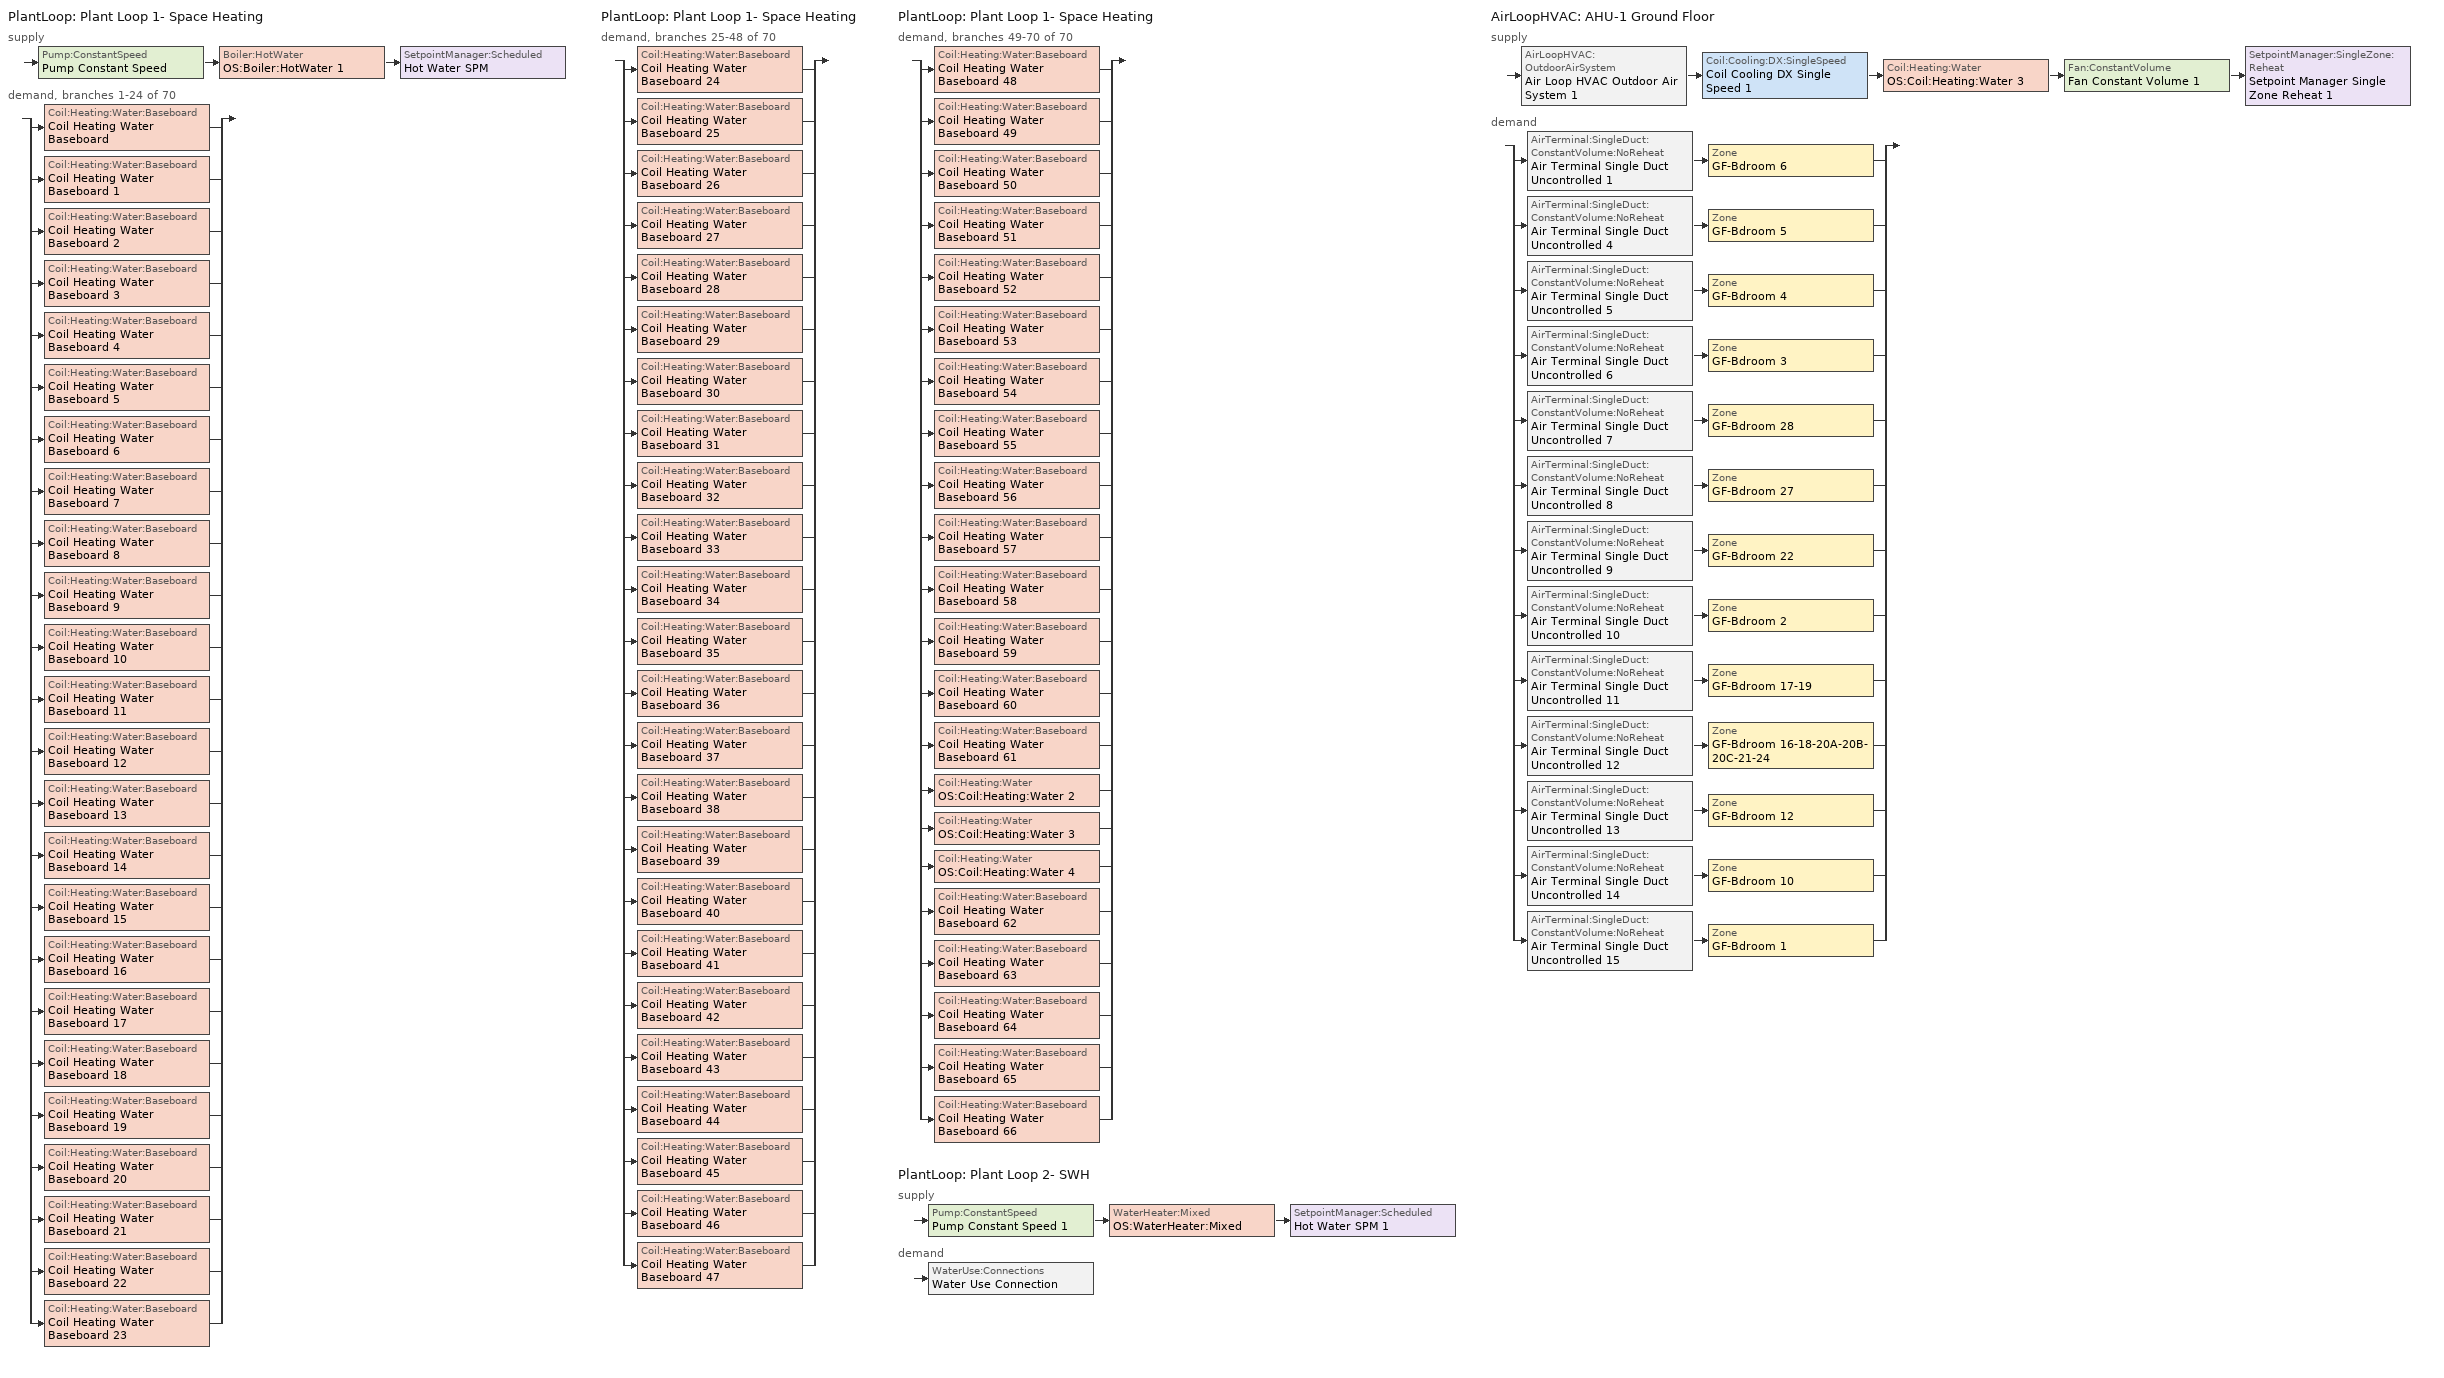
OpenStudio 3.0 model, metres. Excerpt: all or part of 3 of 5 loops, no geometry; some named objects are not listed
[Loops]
PlantLoop 'Plant Loop 1- Space Heating'
 supply: Pump:ConstantSpeed 'Pump Constant Speed' > Boiler:HotWater 'OS:Boiler:HotWater 1' > SetpointManager:Scheduled 'Hot Water SPM'
 demand, branches 1-24 of 70: split
  | Coil:Heating:Water:Baseboard 'Coil Heating Water Baseboard'
  | Coil:Heating:Water:Baseboard 'Coil Heating Water Baseboard 1'
  | Coil:Heating:Water:Baseboard 'Coil Heating Water Baseboard 2'
  | Coil:Heating:Water:Baseboard 'Coil Heating Water Baseboard 3'
  | Coil:Heating:Water:Baseboard 'Coil Heating Water Baseboard 4'
  | Coil:Heating:Water:Baseboard 'Coil Heating Water Baseboard 5'
  | Coil:Heating:Water:Baseboard 'Coil Heating Water Baseboard 6'
  | Coil:Heating:Water:Baseboard 'Coil Heating Water Baseboard 7'
  | Coil:Heating:Water:Baseboard 'Coil Heating Water Baseboard 8'
  | Coil:Heating:Water:Baseboard 'Coil Heating Water Baseboard 9'
  | Coil:Heating:Water:Baseboard 'Coil Heating Water Baseboard 10'
  | Coil:Heating:Water:Baseboard 'Coil Heating Water Baseboard 11'
  | Coil:Heating:Water:Baseboard 'Coil Heating Water Baseboard 12'
  | Coil:Heating:Water:Baseboard 'Coil Heating Water Baseboard 13'
  | Coil:Heating:Water:Baseboard 'Coil Heating Water Baseboard 14'
  | Coil:Heating:Water:Baseboard 'Coil Heating Water Baseboard 15'
  | Coil:Heating:Water:Baseboard 'Coil Heating Water Baseboard 16'
  | Coil:Heating:Water:Baseboard 'Coil Heating Water Baseboard 17'
  | Coil:Heating:Water:Baseboard 'Coil Heating Water Baseboard 18'
  | Coil:Heating:Water:Baseboard 'Coil Heating Water Baseboard 19'
  | Coil:Heating:Water:Baseboard 'Coil Heating Water Baseboard 20'
  | Coil:Heating:Water:Baseboard 'Coil Heating Water Baseboard 21'
  | Coil:Heating:Water:Baseboard 'Coil Heating Water Baseboard 22'
  | Coil:Heating:Water:Baseboard 'Coil Heating Water Baseboard 23'
PlantLoop 'Plant Loop 1- Space Heating'
 demand, branches 25-48 of 70: split
  | Coil:Heating:Water:Baseboard 'Coil Heating Water Baseboard 24'
  | Coil:Heating:Water:Baseboard 'Coil Heating Water Baseboard 25'
  | Coil:Heating:Water:Baseboard 'Coil Heating Water Baseboard 26'
  | Coil:Heating:Water:Baseboard 'Coil Heating Water Baseboard 27'
  | Coil:Heating:Water:Baseboard 'Coil Heating Water Baseboard 28'
  | Coil:Heating:Water:Baseboard 'Coil Heating Water Baseboard 29'
  | Coil:Heating:Water:Baseboard 'Coil Heating Water Baseboard 30'
  | Coil:Heating:Water:Baseboard 'Coil Heating Water Baseboard 31'
  | Coil:Heating:Water:Baseboard 'Coil Heating Water Baseboard 32'
  | Coil:Heating:Water:Baseboard 'Coil Heating Water Baseboard 33'
  | Coil:Heating:Water:Baseboard 'Coil Heating Water Baseboard 34'
  | Coil:Heating:Water:Baseboard 'Coil Heating Water Baseboard 35'
  | Coil:Heating:Water:Baseboard 'Coil Heating Water Baseboard 36'
  | Coil:Heating:Water:Baseboard 'Coil Heating Water Baseboard 37'
  | Coil:Heating:Water:Baseboard 'Coil Heating Water Baseboard 38'
  | Coil:Heating:Water:Baseboard 'Coil Heating Water Baseboard 39'
  | Coil:Heating:Water:Baseboard 'Coil Heating Water Baseboard 40'
  | Coil:Heating:Water:Baseboard 'Coil Heating Water Baseboard 41'
  | Coil:Heating:Water:Baseboard 'Coil Heating Water Baseboard 42'
  | Coil:Heating:Water:Baseboard 'Coil Heating Water Baseboard 43'
  | Coil:Heating:Water:Baseboard 'Coil Heating Water Baseboard 44'
  | Coil:Heating:Water:Baseboard 'Coil Heating Water Baseboard 45'
  | Coil:Heating:Water:Baseboard 'Coil Heating Water Baseboard 46'
  | Coil:Heating:Water:Baseboard 'Coil Heating Water Baseboard 47'
PlantLoop 'Plant Loop 1- Space Heating'
 demand, branches 49-70 of 70: split
  | Coil:Heating:Water:Baseboard 'Coil Heating Water Baseboard 48'
  | Coil:Heating:Water:Baseboard 'Coil Heating Water Baseboard 49'
  | Coil:Heating:Water:Baseboard 'Coil Heating Water Baseboard 50'
  | Coil:Heating:Water:Baseboard 'Coil Heating Water Baseboard 51'
  | Coil:Heating:Water:Baseboard 'Coil Heating Water Baseboard 52'
  | Coil:Heating:Water:Baseboard 'Coil Heating Water Baseboard 53'
  | Coil:Heating:Water:Baseboard 'Coil Heating Water Baseboard 54'
  | Coil:Heating:Water:Baseboard 'Coil Heating Water Baseboard 55'
  | Coil:Heating:Water:Baseboard 'Coil Heating Water Baseboard 56'
  | Coil:Heating:Water:Baseboard 'Coil Heating Water Baseboard 57'
  | Coil:Heating:Water:Baseboard 'Coil Heating Water Baseboard 58'
  | Coil:Heating:Water:Baseboard 'Coil Heating Water Baseboard 59'
  | Coil:Heating:Water:Baseboard 'Coil Heating Water Baseboard 60'
  | Coil:Heating:Water:Baseboard 'Coil Heating Water Baseboard 61'
  | Coil:Heating:Water 'OS:Coil:Heating:Water 2'
  | Coil:Heating:Water 'OS:Coil:Heating:Water 3'
  | Coil:Heating:Water 'OS:Coil:Heating:Water 4'
  | Coil:Heating:Water:Baseboard 'Coil Heating Water Baseboard 62'
  | Coil:Heating:Water:Baseboard 'Coil Heating Water Baseboard 63'
  | Coil:Heating:Water:Baseboard 'Coil Heating Water Baseboard 64'
  | Coil:Heating:Water:Baseboard 'Coil Heating Water Baseboard 65'
  | Coil:Heating:Water:Baseboard 'Coil Heating Water Baseboard 66'
PlantLoop 'Plant Loop 2- SWH'
 supply: Pump:ConstantSpeed 'Pump Constant Speed 1' > WaterHeater:Mixed 'OS:WaterHeater:Mixed' > SetpointManager:Scheduled 'Hot Water SPM 1'
 demand: WaterUse:Connections 'Water Use Connection'
AirLoopHVAC 'AHU-1 Ground Floor'
 supply: AirLoopHVAC:OutdoorAirSystem 'Air Loop HVAC Outdoor Air System 1' > Coil:Cooling:DX:SingleSpeed 'Coil Cooling DX Single Speed 1' > Coil:Heating:Water 'OS:Coil:Heating:Water 3' > Fan:ConstantVolume 'Fan Constant Volume 1' > SetpointManager:SingleZone:Reheat 'Setpoint Manager Single Zone Reheat 1'
 demand: split
  | AirTerminal:SingleDuct:ConstantVolume:NoReheat 'Air Terminal Single Duct Uncontrolled 1' > Zone 'GF-Bdroom 6'
  | AirTerminal:SingleDuct:ConstantVolume:NoReheat 'Air Terminal Single Duct Uncontrolled 4' > Zone 'GF-Bdroom 5'
  | AirTerminal:SingleDuct:ConstantVolume:NoReheat 'Air Terminal Single Duct Uncontrolled 5' > Zone 'GF-Bdroom 4'
  | AirTerminal:SingleDuct:ConstantVolume:NoReheat 'Air Terminal Single Duct Uncontrolled 6' > Zone 'GF-Bdroom 3'
  | AirTerminal:SingleDuct:ConstantVolume:NoReheat 'Air Terminal Single Duct Uncontrolled 7' > Zone 'GF-Bdroom 28'
  | AirTerminal:SingleDuct:ConstantVolume:NoReheat 'Air Terminal Single Duct Uncontrolled 8' > Zone 'GF-Bdroom 27'
  | AirTerminal:SingleDuct:ConstantVolume:NoReheat 'Air Terminal Single Duct Uncontrolled 9' > Zone 'GF-Bdroom 22'
  | AirTerminal:SingleDuct:ConstantVolume:NoReheat 'Air Terminal Single Duct Uncontrolled 10' > Zone 'GF-Bdroom 2'
  | AirTerminal:SingleDuct:ConstantVolume:NoReheat 'Air Terminal Single Duct Uncontrolled 11' > Zone 'GF-Bdroom 17-19'
  | AirTerminal:SingleDuct:ConstantVolume:NoReheat 'Air Terminal Single Duct Uncontrolled 12' > Zone 'GF-Bdroom 16-18-20A-20B-20C-21-24'
  | AirTerminal:SingleDuct:ConstantVolume:NoReheat 'Air Terminal Single Duct Uncontrolled 13' > Zone 'GF-Bdroom 12'
  | AirTerminal:SingleDuct:ConstantVolume:NoReheat 'Air Terminal Single Duct Uncontrolled 14' > Zone 'GF-Bdroom 10'
  | AirTerminal:SingleDuct:ConstantVolume:NoReheat 'Air Terminal Single Duct Uncontrolled 15' > Zone 'GF-Bdroom 1'
[Sizing:Zone] Zone Cooling Design Supply Air Temperature Input Method=SupplyAirTemperature; Zone Cooling Design Supply Air Temperature {C}=14; Zone Cooling Design Supply Air Temperature Difference {deltaC}=11.11; Zone Heating Design Supply Air Temperature Input Method=SupplyAirTemperature; Zone Heating Design Supply Air Temperature {C}=40; Zone Heating Design Supply Air Temperature Difference {deltaC}=11.11; Zone Cooling Design Supply Air Humidity Ratio {kg-H2O/kg-air}=0.0085; Zone Heating Design Supply Air Humidity Ratio {kg-H2O/kg-air}=0.008; Zone Heating Sizing Factor=1; Zone Cooling Sizing Factor=1; Heating Design Air Flow Method=DesignDay; Account for Dedicated Outdoor Air System=No; Dedicated Outdoor Air System Control Strategy=NeutralSupplyAir; Dedicated Outdoor Air Low Setpoint Temperature for Design {C}=Autosize; Dedicated Outdoor Air High Setpoint Temperature for Design {C}=Autosize
GF-Bdroom 28; GF-Bdroom 27; GF-Storage 26; GF-Stairs1; GF-Washroom and Laundry 25-23; GF-Bdroom 22; GF-Entrance 1; GF-Storage; GF-Bdroom 16-18-20A-20B-20C-21-24; GF-Bdroom 17-19; GF-Storage 15; GF-Entrance 2; GF-Stairs 2; GF-Storage 13; GF-Bdroom 12; GF-Washrooms 14; GF-Bdroom 10; GF-Bdroom 5; GF-Bdroom 6; GF-Bdroom 3; GF-Bdroom 4; GF-Bdroom 1; GF-Bdroom 2; GF-Stairs 3; GF-Corridor; 1-Storage 132; 1-Stairs 1; 1-Washroom 131; 1-Laundry 129; 1-Stairs 2; 1-Storage 113; 1-Washroom 114; 1-Stairs 3; 1-Corridor; 2-Storage 232; 2-Stairs 1; 2-Washroom 231; 2-Laundry 229; 2-Stairs 2; 2-Storage 213; 2-Washroom 214; 2-Stairs 3; 2-Corridor
[Zone equipment]
GF-Bdroom 28: Convective Baseboard Water 45, Air Terminal Single Duct Uncontrolled 7
GF-Bdroom 27: Convective Baseboard Water 44, Air Terminal Single Duct Uncontrolled 8
GF-Storage 26: Convective Baseboard Water 58
GF-Stairs1: Convective Baseboard Water 54
GF-Washroom and Laundry 25-23: Convective Baseboard Water 59, Fan Zone Exhaust 4
GF-Bdroom 22: Convective Baseboard Water 43, Air Terminal Single Duct Uncontrolled 9
GF-Entrance 1: Convective Baseboard Water 51
GF-Storage: Convective Baseboard Water 55
GF-Bdroom 16-18-20A-20B-20C-21-24: Convective Baseboard Water 40, Air Terminal Single Duct Uncontrolled 12
GF-Bdroom 17-19: Convective Baseboard Water 41, Air Terminal Single Duct Uncontrolled 11
GF-Storage 15: Convective Baseboard Water 57
GF-Entrance 2: Convective Baseboard Water 52
GF-Stairs 2: Convective Baseboard Water 53
GF-Storage 13: Convective Baseboard Water 56
GF-Bdroom 12: Convective Baseboard Water 39, Air Terminal Single Duct Uncontrolled 13
GF-Washrooms 14: Convective Baseboard Water 60, Fan Zone Exhaust 5
GF-Bdroom 10: Convective Baseboard Water 38, Air Terminal Single Duct Uncontrolled 14
GF-Bdroom 5: Convective Baseboard Water 48, Air Terminal Single Duct Uncontrolled 4
GF-Bdroom 6: Convective Baseboard Water 49, Air Terminal Single Duct Uncontrolled 1
GF-Bdroom 3: Convective Baseboard Water 46, Air Terminal Single Duct Uncontrolled 6
GF-Bdroom 4: Convective Baseboard Water 47, Air Terminal Single Duct Uncontrolled 5
GF-Bdroom 1: Convective Baseboard Water 37, Air Terminal Single Duct Uncontrolled 15
GF-Bdroom 2: Convective Baseboard Water 42, Air Terminal Single Duct Uncontrolled 10
GF-Stairs 3: Convective Baseboard Water 62
GF-Corridor: Convective Baseboard Water 50
1-Storage 132: Convective Baseboard Water 16
1-Stairs 1: Convective Baseboard Water 13
1-Washroom 131: Convective Baseboard Water 18, Fan Zone Exhaust 1
1-Laundry 129: Convective Baseboard Water 12
1-Stairs 2: Convective Baseboard Water 14
1-Storage 113: Convective Baseboard Water 15
1-Washroom 114: Convective Baseboard Water 17, Fan Zone Exhaust
1-Stairs 3: Convective Baseboard Water 66
1-Corridor: Convective Baseboard Water 11
2-Storage 232: Convective Baseboard Water 34
2-Stairs 1: Convective Baseboard Water 65
2-Washroom 231: Convective Baseboard Water 36, Fan Zone Exhaust 3
2-Laundry 229: Convective Baseboard Water 32
2-Stairs 2: Convective Baseboard Water 64
2-Storage 213: Convective Baseboard Water 33
2-Washroom 214: Convective Baseboard Water 35, Fan Zone Exhaust 2
2-Stairs 3: Convective Baseboard Water 63
2-Corridor: Convective Baseboard Water 31
[PlantLoop] Glycol Concentration=0; Plant Loop Volume {m3}=Autocalculate; Load Distribution Scheme=Optimal
Name | Fluid Type
Plant Loop 1- Space Heating | Water
Plant Loop 2- SWH
[Sizing:Plant] Loop Type=Heating; Design Loop Exit Temperature {C}=82; Loop Design Temperature Difference {deltaC}=11; Sizing Option=NonCoincident; Zone Timesteps in Averaging Window=1; Coincident Sizing Factor Mode=None
Plant Loop 1- Space Heating; Plant Loop 2- SWH
[Boiler:HotWater]
OS:Boiler:HotWater 1: Nominal Thermal Efficiency=0.8; Efficiency Curve Temperature Evaluation Variable=LeavingBoiler; Normalized Boiler Efficiency Curve=Boiler Efficiency; Water Outlet Upper Temperature Limit {C}=99; Boiler Flow Mode=NotModulated; Parasitic Electric Load {W}=0; Sizing Factor=1
[Controller:WaterCoil] Action=Normal
Name | Water Coil
Controller Water Coil 2 | OS:Coil:Heating:Water 2
Controller Water Coil 3 | OS:Coil:Heating:Water 3
Controller Water Coil 4 | OS:Coil:Heating:Water 4
[ZoneHVAC:Baseboard:Convective:Water] Availability Schedule=Always On Discrete 1
Name | Heating Coil
Convective Baseboard Water | Coil Heating Water Baseboard
Convective Baseboard Water 1 | Coil Heating Water Baseboard 1
Convective Baseboard Water 2 | Coil Heating Water Baseboard 2
Convective Baseboard Water 3 | Coil Heating Water Baseboard 3
Convective Baseboard Water 4 | Coil Heating Water Baseboard 4
Convective Baseboard Water 5 | Coil Heating Water Baseboard 5
Convective Baseboard Water 6 | Coil Heating Water Baseboard 6
Convective Baseboard Water 7 | Coil Heating Water Baseboard 7
Convective Baseboard Water 8 | Coil Heating Water Baseboard 8
Convective Baseboard Water 9 | Coil Heating Water Baseboard 9
Convective Baseboard Water 10 | Coil Heating Water Baseboard 10
Convective Baseboard Water 11 | Coil Heating Water Baseboard 11
Convective Baseboard Water 12 | Coil Heating Water Baseboard 12
Convective Baseboard Water 13 | Coil Heating Water Baseboard 13
Convective Baseboard Water 14 | Coil Heating Water Baseboard 14
Convective Baseboard Water 15 | Coil Heating Water Baseboard 15
Convective Baseboard Water 16 | Coil Heating Water Baseboard 16
Convective Baseboard Water 17 | Coil Heating Water Baseboard 17
Convective Baseboard Water 18 | Coil Heating Water Baseboard 18
Convective Baseboard Water 19 | Coil Heating Water Baseboard 19
Convective Baseboard Water 20 | Coil Heating Water Baseboard 20
Convective Baseboard Water 21 | Coil Heating Water Baseboard 21
Convective Baseboard Water 22 | Coil Heating Water Baseboard 22
Convective Baseboard Water 23 | Coil Heating Water Baseboard 23
Convective Baseboard Water 24 | Coil Heating Water Baseboard 24
Convective Baseboard Water 25 | Coil Heating Water Baseboard 25
Convective Baseboard Water 26 | Coil Heating Water Baseboard 26
Convective Baseboard Water 27 | Coil Heating Water Baseboard 27
Convective Baseboard Water 28 | Coil Heating Water Baseboard 28
Convective Baseboard Water 29 | Coil Heating Water Baseboard 29
Convective Baseboard Water 30 | Coil Heating Water Baseboard 30
Convective Baseboard Water 31 | Coil Heating Water Baseboard 31
Convective Baseboard Water 32 | Coil Heating Water Baseboard 32
Convective Baseboard Water 33 | Coil Heating Water Baseboard 33
Convective Baseboard Water 34 | Coil Heating Water Baseboard 34
Convective Baseboard Water 35 | Coil Heating Water Baseboard 35
Convective Baseboard Water 36 | Coil Heating Water Baseboard 36
Convective Baseboard Water 37 | Coil Heating Water Baseboard 37
Convective Baseboard Water 38 | Coil Heating Water Baseboard 38
Convective Baseboard Water 39 | Coil Heating Water Baseboard 39
Convective Baseboard Water 40 | Coil Heating Water Baseboard 40
Convective Baseboard Water 41 | Coil Heating Water Baseboard 41
Convective Baseboard Water 42 | Coil Heating Water Baseboard 42
Convective Baseboard Water 43 | Coil Heating Water Baseboard 43
Convective Baseboard Water 44 | Coil Heating Water Baseboard 44
Convective Baseboard Water 45 | Coil Heating Water Baseboard 45
Convective Baseboard Water 46 | Coil Heating Water Baseboard 46
Convective Baseboard Water 47 | Coil Heating Water Baseboard 47
Convective Baseboard Water 48 | Coil Heating Water Baseboard 48
Convective Baseboard Water 49 | Coil Heating Water Baseboard 49
Convective Baseboard Water 50 | Coil Heating Water Baseboard 50
Convective Baseboard Water 51 | Coil Heating Water Baseboard 51
Convective Baseboard Water 52 | Coil Heating Water Baseboard 52
Convective Baseboard Water 53 | Coil Heating Water Baseboard 53
Convective Baseboard Water 54 | Coil Heating Water Baseboard 54
Convective Baseboard Water 55 | Coil Heating Water Baseboard 55
Convective Baseboard Water 56 | Coil Heating Water Baseboard 56
Convective Baseboard Water 57 | Coil Heating Water Baseboard 57
Convective Baseboard Water 58 | Coil Heating Water Baseboard 58
Convective Baseboard Water 59 | Coil Heating Water Baseboard 59
Convective Baseboard Water 60 | Coil Heating Water Baseboard 60
Convective Baseboard Water 61 | Coil Heating Water Baseboard 61
Convective Baseboard Water 62 | Coil Heating Water Baseboard 62
Convective Baseboard Water 63 | Coil Heating Water Baseboard 63
Convective Baseboard Water 64 | Coil Heating Water Baseboard 64
Convective Baseboard Water 65 | Coil Heating Water Baseboard 65
Convective Baseboard Water 66 | Coil Heating Water Baseboard 66
[Coil:Heating:Water:Baseboard] Heating Design Capacity Method=HeatingDesignCapacity; Heating Design Capacity {W}=Autosize; Heating Design Capacity Per Floor Area {W/m2}=0; Fraction of Autosized Heating Design Capacity=0.8; U-Factor Times Area Value {W/K}=autosize; Maximum Water Flow Rate {m3/s}=autosize; Convergence Tolerance=0.001
Coil Heating Water Baseboard; Coil Heating Water Baseboard 1; Coil Heating Water Baseboard 2; Coil Heating Water Baseboard 3; Coil Heating Water Baseboard 4; Coil Heating Water Baseboard 5; Coil Heating Water Baseboard 6; Coil Heating Water Baseboard 7; Coil Heating Water Baseboard 8; Coil Heating Water Baseboard 9; Coil Heating Water Baseboard 10; Coil Heating Water Baseboard 11; Coil Heating Water Baseboard 12; Coil Heating Water Baseboard 13; Coil Heating Water Baseboard 14; Coil Heating Water Baseboard 15; Coil Heating Water Baseboard 16; Coil Heating Water Baseboard 17; Coil Heating Water Baseboard 18; Coil Heating Water Baseboard 19; Coil Heating Water Baseboard 20; Coil Heating Water Baseboard 21; Coil Heating Water Baseboard 22; Coil Heating Water Baseboard 23; Coil Heating Water Baseboard 24; Coil Heating Water Baseboard 25; Coil Heating Water Baseboard 26; Coil Heating Water Baseboard 27; Coil Heating Water Baseboard 28; Coil Heating Water Baseboard 29; Coil Heating Water Baseboard 30; Coil Heating Water Baseboard 31; Coil Heating Water Baseboard 32; Coil Heating Water Baseboard 33; Coil Heating Water Baseboard 34; Coil Heating Water Baseboard 35; Coil Heating Water Baseboard 36; Coil Heating Water Baseboard 37; Coil Heating Water Baseboard 38; Coil Heating Water Baseboard 39; Coil Heating Water Baseboard 40; Coil Heating Water Baseboard 41; Coil Heating Water Baseboard 42; Coil Heating Water Baseboard 43; Coil Heating Water Baseboard 44; Coil Heating Water Baseboard 45; Coil Heating Water Baseboard 46; Coil Heating Water Baseboard 47; Coil Heating Water Baseboard 48; Coil Heating Water Baseboard 49; Coil Heating Water Baseboard 50; Coil Heating Water Baseboard 51; Coil Heating Water Baseboard 52; Coil Heating Water Baseboard 53; Coil Heating Water Baseboard 54; Coil Heating Water Baseboard 55; Coil Heating Water Baseboard 56; Coil Heating Water Baseboard 57; Coil Heating Water Baseboard 58; Coil Heating Water Baseboard 59; Coil Heating Water Baseboard 60; Coil Heating Water Baseboard 61; Coil Heating Water Baseboard 62; Coil Heating Water Baseboard 63; Coil Heating Water Baseboard 64; Coil Heating Water Baseboard 65; Coil Heating Water Baseboard 66
[WaterUse:Equipment] Space=Space 103
Name | Water Use Equipment Definition | Flow Rate Fraction Schedule
Bathroom Sink 1 | Bathroom Sink Definition- Summer | MNECB-G-HW- Summer
Water Use Equipment 1 | Bathroom Sink Definition- Winter | MNECB-G-HW-Winter
[WaterUse:Equipment:Definition]
Name | Peak Flow Rate {m3/s}
Bathroom Sink Definition- Summer | 0.000374
Bathroom Sink Definition- Winter | 8.3e-005
[WaterHeater:Mixed]
OS:WaterHeater:Mixed: Tank Volume {m3}=0.3785; Setpoint Temperature Schedule=shw_60C; Deadband Temperature Difference {deltaC}=2; Maximum Temperature Limit {C}=82.22; Heater Control Type=Cycle; Heater Maximum Capacity {W}=845000; Heater Fuel Type=NaturalGas; Heater Thermal Efficiency=0.8; Off Cycle Parasitic Fuel Consumption Rate {W}=20; Off Cycle Parasitic Fuel Type=NaturalGas; Off Cycle Parasitic Heat Fraction to Tank=0.8; On Cycle Parasitic Fuel Type=NaturalGas; Ambient Temperature Indicator=Schedule; Ambient Temperature Schedule=Water Heater Ambient Temperature; Off Cycle Loss Coefficient to Ambient Temperature {W/K}=6; On Cycle Loss Coefficient to Ambient Temperature {W/K}=6; Use Side Effectiveness=1; Source Side Effectiveness=1; Use Side Design Flow Rate {m3/s}=autosize; Source Side Design Flow Rate {m3/s}=autosize; Indirect Water Heating Recovery Time {hr}=1.5; Source Side Flow Control Mode=IndirectHeatPrimarySetpoint
[WaterUse:Connections]
Water Use Connection: Water Use Equipment Name 1=Bathroom Sink 1; Water Use Equipment Name 2=Water Use Equipment 1
[Pump:ConstantSpeed] Rated Flow Rate {m3/s}=autosize; Rated Pump Head {Pa}=179352; Rated Power Consumption {W}=autosize; Motor Efficiency=0.9; Fraction of Motor Inefficiencies to Fluid Stream=0; Pump Control Type=Intermittent; Design Power Sizing Method=PowerPerFlowPerPressure; Design Electric Power per Unit Flow Rate {W/(m3/s)}=348701.1; Design Shaft Power per Unit Flow Rate per Unit Head {W-s/m3-Pa}=1.28205
Pump Constant Speed 1; Pump Constant Speed
[SetpointManager:Scheduled] Control Variable=Temperature; Schedule=Hot Water Temperature
Hot Water SPM 1; Hot Water SPM
[AirLoopHVAC]
AHU-1 Ground Floor: Availability Schedule=Always On Discrete; Design Supply Air Flow Rate {m3/s}=AutoSize
[Sizing:System]
AHU-1 Ground Floor: Type of Load to Size On=Sensible; Design Outdoor Air Flow Rate {m3/s}=Autosize; Central Heating Maximum System Air Flow Ratio=1; Preheat Design Temperature {C}=7; Preheat Design Humidity Ratio {kg-H2O/kg-Air}=0.008; Precool Design Temperature {C}=12.8; Precool Design Humidity Ratio {kg-H2O/kg-Air}=0.008; Central Cooling Design Supply Air Temperature {C}=12.8; Central Heating Design Supply Air Temperature {C}=40; Sizing Option=NonCoincident; 100% Outdoor Air in Cooling=Yes; 100% Outdoor Air in Heating=Yes; Central Cooling Design Supply Air Humidity Ratio {kg-H2O/kg-Air}=0.0085; Central Heating Design Supply Air Humidity Ratio {kg-H2O/kg-Air}=0.008; Cooling Design Air Flow Method=DesignDay; Cooling Design Air Flow Rate {m3/s}=0; Heating Design Air Flow Method=DesignDay; Heating Design Air Flow Rate {m3/s}=0; System Outdoor Air Method=ZoneSum; Zone Maximum Outdoor Air Fraction=1; Cooling Supply Air Flow Rate Per Floor Area {m3/s-m2}=0.00996765; Cooling Fraction of Autosized Cooling Supply Air Flow Rate=1; Cooling Supply Air Flow Rate Per Unit Cooling Capacity {m3/s-W}=3.94755e-05; Heating Supply Air Flow Rate Per Floor Area {m3/s-m2}=0.00996765; Heating Fraction of Autosized Heating Supply Air Flow Rate=1; Heating Fraction of Autosized Cooling Supply Air Flow Rate=1; Heating Supply Air Flow Rate Per Unit Heating Capacity {m3/s-W}=3.15882e-05; Cooling Design Capacity Method=CoolingDesignCapacity; Cooling Design Capacity {W}=Autosize; Cooling Design Capacity Per Floor Area {W/m2}=234.7; Fraction of Autosized Cooling Design Capacity=1; Heating Design Capacity Method=HeatingDesignCapacity; Heating Design Capacity {W}=Autosize; Heating Design Capacity Per Floor Area {W/m2}=157; Fraction of Autosized Heating Design Capacity=1; Central Cooling Capacity Control Method=OnOff
[Fan:ConstantVolume]
Fan Constant Volume 1: Availability Schedule=Always On Discrete; Fan Total Efficiency=0.75; Pressure Rise {Pa}=500; Maximum Flow Rate {m3/s}=AutoSize; Motor Efficiency=0.75
[Coil:Cooling:DX:SingleSpeed]
Coil Cooling DX Single Speed 1: Availability Schedule=Always On Discrete; Rated Total Cooling Capacity {W}=autosize; Rated Sensible Heat Ratio=autosize; Rated COP {W/W}=2.5; Rated Air Flow Rate {m3/s}=autosize; Rated Evaporator Fan Power Per Volume Flow Rate {W/(m3/s)}=773.3; Total Cooling Capacity Function of Temperature Curve=Curve Biquadratic 1; Total Cooling Capacity Function of Flow Fraction Curve=Curve Quadratic 1; Energy Input Ratio Function of Temperature Curve=Curve Biquadratic 2; Energy Input Ratio Function of Flow Fraction Curve=Curve Quadratic 2; Part Load Fraction Correlation Curve=Curve Quadratic 3; Minimum Outdoor Dry-Bulb Temperature for Compressor Operation {C}=-25; Condenser Type=AirCooled; Evaporative Condenser Effectiveness=0; Evaporative Condenser Air Flow Rate {m3/s}=Autosize; Evaporative Condenser Pump Rated Power Consumption {W}=Autosize; Crankcase Heater Capacity {W}=0; Maximum Outdoor Dry-Bulb Temperature for Crankcase Heater Operation {C}=0; Basin Heater Capacity {W/K}=0; Basin Heater Setpoint Temperature {C}=10
[SetpointManager:SingleZone:Reheat]
Setpoint Manager Single Zone Reheat 1: Minimum Supply Air Temperature {C}=-99; Maximum Supply Air Temperature {C}=99; Control Zone=GF-Bdroom 16-18-20A-20B-20C-21-24
[Controller:OutdoorAir]
Controller Outdoor Air 1: Minimum Outdoor Air Flow Rate {m3/s}=Autosize; Maximum Outdoor Air Flow Rate {m3/s}=Autosize; Economizer Control Type=FixedDryBulb; Economizer Control Action Type=ModulateFlow; Economizer Maximum Limit Dry-Bulb Temperature {C}=19; Economizer Maximum Limit Enthalpy {J/kg}=64000; Economizer Maximum Limit Dewpoint Temperature {C}=0; Economizer Minimum Limit Dry-Bulb Temperature {C}=-100; Lockout Type=NoLockout; Minimum Limit Type=FixedMinimum; Controller Mechanical Ventilation=Controller Mechanical Ventilation 1; High Humidity Control=No; Heat Recovery Bypass Control Type=BypassWhenOAFlowGreaterThanMinimum
[Controller:MechanicalVentilation]
Controller Mechanical Ventilation 1: Availability Schedule=Always On Discrete; Demand Controlled Ventilation=No; System Outdoor Air Method=ZoneSum
[AirLoopHVAC:OutdoorAirSystem]
Air Loop HVAC Outdoor Air System 1: Controller=Controller Outdoor Air 1
[AirTerminal:SingleDuct:ConstantVolume:NoReheat] Availability Schedule=Always On Discrete; Maximum Air Flow Rate {m3/s}=AutoSize
Air Terminal Single Duct Uncontrolled 1; Air Terminal Single Duct Uncontrolled 4; Air Terminal Single Duct Uncontrolled 5; Air Terminal Single Duct Uncontrolled 6; Air Terminal Single Duct Uncontrolled 7; Air Terminal Single Duct Uncontrolled 8; Air Terminal Single Duct Uncontrolled 9; Air Terminal Single Duct Uncontrolled 10; Air Terminal Single Duct Uncontrolled 11; Air Terminal Single Duct Uncontrolled 12; Air Terminal Single Duct Uncontrolled 13; Air Terminal Single Duct Uncontrolled 14; Air Terminal Single Duct Uncontrolled 15
[Coil:Heating:Water] Availability Schedule=Always On Discrete 1
OS:Coil:Heating:Water 2; OS:Coil:Heating:Water 3; OS:Coil:Heating:Water 4
[Fan:ZoneExhaust] Availability Schedule=Exhaust Fan Schedule; Fan Total Efficiency=0.6; Pressure Rise {Pa}=5925; Maximum Flow Rate {m3/s}=0.0472; Flow Fraction Schedule=Exhaust Fan Schedule; System Availability Manager Coupling Mode=Decoupled
Fan Zone Exhaust; Fan Zone Exhaust 1; Fan Zone Exhaust 2; Fan Zone Exhaust 3; Fan Zone Exhaust 4; Fan Zone Exhaust 5
[Schedule:Constant] Value=1
Always On Discrete; Always On Discrete 1
[Schedule:Ruleset]
MNECB-G-HW- Summer: Default Day Schedule=Schedule Day 56
Hot Water Temperature: Default Day Schedule=Hot Water Temperature Default; Summer Design Day Schedule=Hot Water Temperature Summer Design Day; Winter Design Day Schedule=Hot Water Temperature Winter Design Day
Water Heater Ambient Temperature: Default Day Schedule=Water Heater Ambient Temperature Default
MNECB-G-HW-Winter: Default Day Schedule=Schedule Day 10
Exhaust Fan Schedule: Default Day Schedule=Schedule Day 44
shw_60C: Default Day Schedule=Schedule Day 45
[Schedule:Day]
Schedule Day 56; Schedule Day 10: 24, 0, 0
sunMNECB-G-HW 1: 1, 0, 0.1, 2, 0, 0.05, 3, 0, 0.05, 4, 0, 0.05, 5, 0, 0.05, 6, 0, 0.05, 7, 0, 0.05, 8, 0, 0.05, 9, 0, 0.2, 10, 0, 0.3, 11, 0, 0.3, 12, 0, 0.2, 13, 0, 0.2, 14, 0, 0.3, 15, 0, 0.4, 16, 0, 0.5, 17, 0, 0.6, 18, 0, 0.7, 19, 0, 0.4, 20, 0, 0.3, 21, 0, 0.2, 22, 0, 0.2, 23, 0, 0.2, 24, 0, 0.2
satMNECB-G-HW 1: 1, 0, 0.1, 2, 0, 0.05, 3, 0, 0.05, 4, 0, 0.05, 5, 0, 0.05, 6, 0, 0.05, 7, 0, 0.05, 8, 0, 0.2, 9, 0, 0.5, 10, 0, 0.5, 11, 0, 0.5, 12, 0, 0.3, 13, 0, 0.3, 14, 0, 0.3, 15, 0, 0.3, 16, 0, 0.7, 17, 0, 0.9, 18, 0, 0.7, 19, 0, 0.7, 20, 0, 0.6, 21, 0, 0.5, 22, 0, 0.4, 23, 0, 0.3, 24, 0, 0.2
wkdMNECB-G-HW 1: 1, 0, 0.1, 2, 0, 0.05, 3, 0, 0.05, 4, 0, 0.05, 5, 0, 0.05, 6, 0, 0.05, 7, 0, 0.2, 8, 0, 0.8, 9, 0, 0.7, 10, 0, 0.5, 11, 0, 0.4, 12, 0, 0.2, 13, 0, 0.2, 14, 0, 0.2, 15, 0, 0.3, 16, 0, 0.5, 17, 0, 0.5, 18, 0, 0.7, 19, 0, 0.7, 20, 0, 0.4, 21, 0, 0.4, 22, 0, 0.2, 23, 0, 0.2, 24, 0, 0.1
Hot Water Temperature Default: 24, 0, 82
Hot Water Temperature Summer Design Day; Hot Water Temperature Winter Design Day: 24, 0, 67
Water Heater Ambient Temperature Default: 24, 0, 22
Schedule Day 11; Schedule Day 12: 1, 0, 0.1, 6, 0, 0.05, 7, 0, 0.2, 8, 0, 0.8, 9, 0, 0.7, 10, 0, 0.5, 11, 0, 0.4, 14, 0, 0.2, 15, 0, 0.3, 17, 0, 0.5, 19, 0, 0.7, 21, 0, 0.4, 23, 0, 0.2, 24, 0, 0.1
Schedule Day 13; Schedule Day 16: 1, 0, 0.1, 7, 0, 0.05, 8, 0, 0.2, 11, 0, 0.5, 15, 0, 0.3, 16, 0, 0.7, 17, 0, 0.9, 19, 0, 0.7, 20, 0, 0.6, 21, 0, 0.5, 22, 0, 0.4, 23, 0, 0.3, 24, 0, 0.2
Schedule Day 41: 1, 0, 0.1, 8, 0, 0.05, 9, 0, 0.2, 11, 0, 0.3, 13, 0, 0.2, 14, 0, 0.3, 15, 0, 0.4, 16, 0, 0.5, 17, 0, 0.6, 18, 0, 0.7, 19, 0, 0.4, 20, 0, 0.3, 24, 0, 0.2
Schedule Day 42: 1, 0, 0.1, 8, 0, 0.05, 9, 0, 0.2, 11, 0, 0.3, 13, 0, 0.2, 14, 0, 0.3, 15, 0, 0.4, 16, 0, 0.5, 17, 0, 0.6, 18, 0, 0.702593, 19, 0, 0.4, 20, 0, 0.3, 24, 0, 0.2
Schedule Day 44: 6, 0, 0, 9, 0, 1, 17, 0, 0, 24, 0, 1
Schedule Day 45: 24, 0, 23.5
Schedule Day 63: 24, 0, 60
[Schedule:Rule] Date Specification Type=DateRange
Name | Schedule Ruleset | Rule Order | Day Schedule | Apply Sunday | Apply Monday | Apply Tuesday | Apply Wednesday | Apply Thursday | Apply Friday | Apply Saturday | Start Month | Start Day | End Month | End Day
sunMNECB-G-HWrule | MNECB-G-HW- Summer | 0 | sunMNECB-G-HW 1 | Yes | No | No | No | No | No | No | 5 | 1 | 10 | 31
satMNECB-G-HWrule | MNECB-G-HW- Summer | 1 | satMNECB-G-HW 1 | No | No | No | No | No | No | Yes | 5 | 1 | 10 | 31
wkdMNECB-G-HW rule | MNECB-G-HW- Summer | 2 | wkdMNECB-G-HW 1 | No | Yes | Yes | Yes | Yes | Yes | No | 5 | 1 | 10 | 31
Schedule Rule 6 | MNECB-G-HW-Winter | 5 | Schedule Day 11 |  | Yes | Yes | Yes | Yes | Yes |  | 11 | 1 | 12 | 31
Schedule Rule 7 | MNECB-G-HW-Winter | 4 | Schedule Day 12 |  | Yes | Yes | Yes | Yes | Yes |  | 1 | 1 | 4 | 30
Schedule Rule 8 | MNECB-G-HW-Winter | 3 | Schedule Day 13 |  |  |  |  |  |  | Yes | 11 | 1 | 12 | 31
Schedule Rule 9 | MNECB-G-HW-Winter | 2 | Schedule Day 16 |  |  |  |  |  |  | Yes | 1 | 1 | 4 | 30
Schedule Rule 10 | MNECB-G-HW-Winter | 1 | Schedule Day 41 | Yes |  |  |  |  |  |  | 11 | 1 | 12 | 31
Schedule Rule 11 | MNECB-G-HW-Winter | 0 | Schedule Day 42 | Yes |  |  |  |  |  |  | 1 | 1 | 4 | 30
Schedule Rule 12 | shw_60C | 0 | Schedule Day 63 | No | Yes | Yes | Yes | No | Yes | Yes | 1 | 31 | 12 | 31
[Curve:Biquadratic]
Name | Coefficient1 Constant | Coefficient2 x | Coefficient3 x**2 | Coefficient4 y | Coefficient5 y**2 | Coefficient6 x*y | Minimum Value of x | Maximum Value of x | Minimum Value of y | Maximum Value of y
Boiler Efficiency | 1 | 0 | 0 | 0 | 0 | 0 | 0 | 1 | 0 | 1
Curve Biquadratic 1 | 0.42415 | 0.04426 | -0.00042 | 0.00333 | -8e-005 | -0.00021 | 17 | 22 | 13 | 46
Curve Biquadratic 2 | 1.23649 | -0.02431 | 0.00057 | -0.01434 | 0.00063 | -0.00038 | 17 | 22 | 13 | 46
[Curve:Quadratic]
Name | Coefficient1 Constant | Coefficient2 x | Coefficient3 x**2 | Minimum Value of x | Maximum Value of x
Curve Quadratic 1 | 0.77136 | 0.34053 | -0.11088 | 0.75918 | 1.13877
Curve Quadratic 2 | 1.2055 | -0.32953 | 0.12308 | 0.75918 | 1.13877
Curve Quadratic 3 | 0.771 | 0.229 | 0 | 0 | 1
